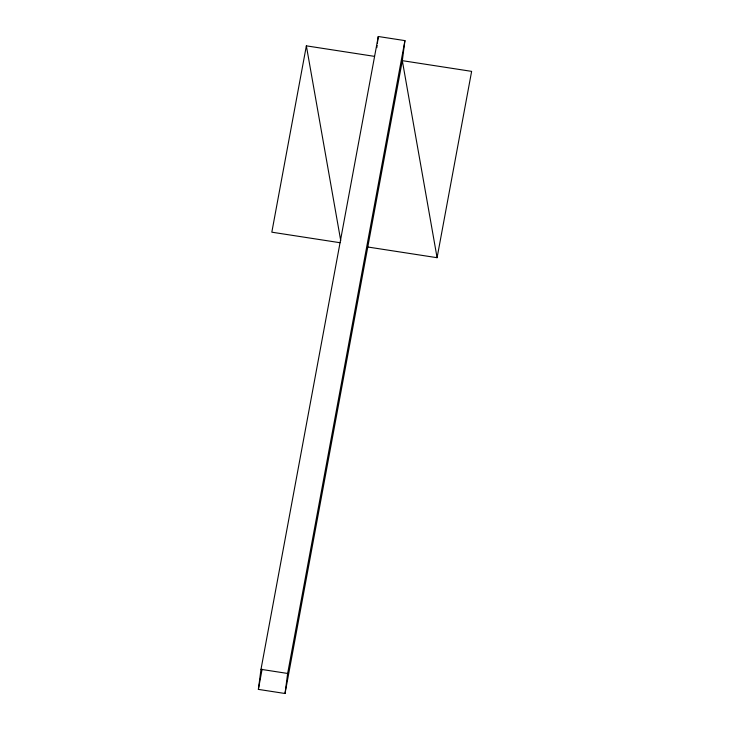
<?xml version="1.0" encoding="UTF-8"?>
<svg xmlns="http://www.w3.org/2000/svg" width="730" height="730" viewBox="0 0 730 730"><rect width="100%" height="100%" fill="white"/><g stroke="black" fill="none" stroke-linecap="round" stroke-linejoin="round"><path stroke-width="1.09" d="M258.374 689.385L260.993 669.337L378.277 36.5L404.931 40.615L402.321 60.663L285.029 693.5L258.374 689.385L262.106 669.246M285.029 693.5L287.647 673.452L404.931 40.615M376.826 47.642L377.118 45.415M377.41 43.179L378.277 36.5M374.545 56.374L306.363 45.853L271.825 232.186L340.016 242.716M437.087 257.699L471.626 71.367L402.321 60.663L437.087 257.699L367.783 247.005M260.993 669.337L287.647 673.452M306.363 45.853L340.737 240.645"/></g></svg>
